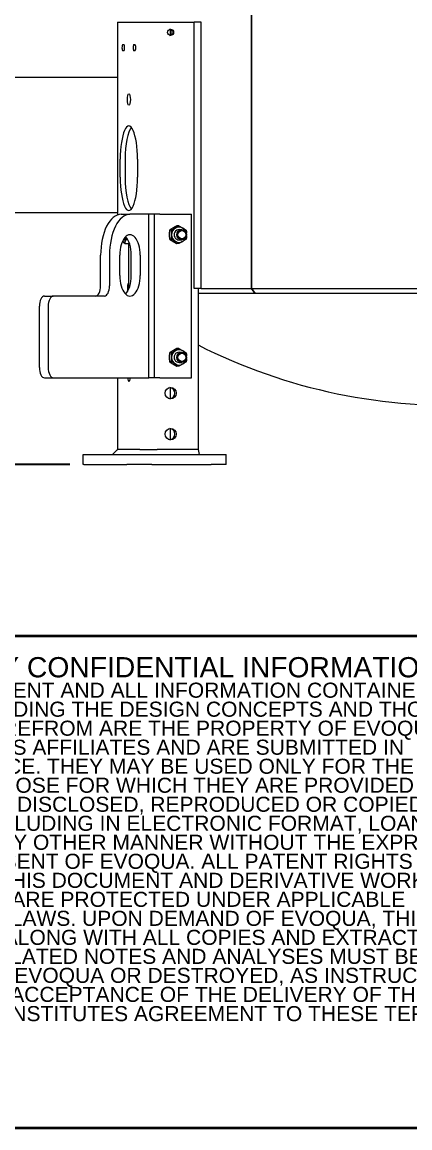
# Model space of a CAD drawing. Header units: inches. Extents: x 14 to 368, y 5 to 236.
# Drawn here: x 259.9 to 278.9, y 5.5 to 59.6 of the extents above; entities that cross this region are included whole.
import ezdxf
from ezdxf.enums import TextEntityAlignment as Align

# ---------------------------------------------------------------- set-up
doc = ezdxf.new("R2010")
doc.units = ezdxf.units.IN
doc.header["$LTSCALE"] = 11
doc.header["$MEASUREMENT"] = 0
doc.layers.get('0').update_dxf_attribs({"lineweight": 25})
for name, color, linetype, lineweight in [('Border', 7, 'Continuous', 35), ('Dimension (ANSI)', 7, 'Continuous', 25), ('Title', 7, 'Continuous', 35), ('Visible (ANSI)', 7, 'Continuous', 50)]:
    doc.layers.add(name, color=color, linetype=linetype, lineweight=lineweight)
doc.styles.add('MEMCOR Medium', font='arial.ttf')
doc.styles.add('Standard A-B-C', font='arial.ttf')
doc.styles.add('Text Style175', font='arial.ttf')
doc.styles.add('Text Style176', font='arial.ttf')
doc.styles.add('Text Style234', font='arial.ttf')
doc.styles.add('Text Style238', font='arial.ttf')
doc.styles.add('Text Style5', font='arial.ttf')
doc.dimstyles.new('Default (ANSI)', dxfattribs={"dimscale": 11, "dimtxt": 0.15, "dimasz": 0.098425, "dimexe": 0.125, "dimexo": 0.0625, "dimgap": 0.031496, "dimtad": 0, "dimtih": 1, "dimtoh": 1, "dimdec": 4, "dimrnd": 1e-08, "dimzin": 3, "dimdsep": 46, "dimlunit": 5, "dimtxsty": 'MEMCOR Medium', "dimcen": 0.09, "dimdle": 0.393701, "dimclrd": 256, "dimclre": 256, "dimclrt": 256, "dimadec": 0, "dimazin": 1, "dimtfac": 0.8, "dimtofl": 0, "dimtmove": 0, "dimatfit": 3, "dimfxl": 1, "dimfrac": 1, "dimtolj": 1, "dimtzin": 4, "dimlwd": -1, "dimlwe": -1, "dimarcsym": 0})

# ---------------------------------------------------------------- blocks, each defined once
blk = doc.blocks.new('Borders 22x34_D')
at = {"layer": 'Border'}
blk.add_line((1.25, 0.5), (33.5, 0.5), dxfattribs=at)
blk = doc.blocks.new('Title Blocks D-E')
at = {"layer": 'Title'}
for p, q in [((18.0646, 11.4455), (15.2521, 11.4455)), ((15.2521, 9.258), (18.0646, 9.258))]:
    blk.add_line(p, q, dxfattribs=at)
at = {"layer": 'Title', "insert": (16.6705, 11.3517), "char_height": 0.06, "width": 2.725909, "attachment_point": 2, "line_spacing_factor": 0.757101, "style": 'Standard A-B-C'}
blk.add_mtext('{\\H1.5x;COMPANY CONFIDENTIAL INFORMATION\\P\\H0.74444x;THIS DOCUMENT AND ALL INFORMATION CONTAINED \\H1.55017x; \\H0.64509x;HEREIN, INCLUDING THE DESIGN CONCEPTS AND THOSE \\H1.34683x; \\H0.74248x;ARISING THEREFROM ARE THE PROPERTY OF EVOQUA \\H1.34875x; \\H0.74142x;AND/OR ITS AFFILIATES AND ARE SUBMITTED IN \\H1.34874x; \\H0.74143x;CONFIDENCE. THEY MAY BE USED ONLY FOR THE \\H1.34874x; \\H0.74143x;EXPRESS PURPOSE FOR WHICH THEY ARE PROVIDED AND \\H1.34874x; \\H0.74143x;MUST NOT BE DISCLOSED, REPRODUCED OR COPIED IN \\H1.34874x; \\H0.74143x;ANY FORM, INCLUDING IN ELECTRONIC FORMAT, LOANED \\H1.34874x; \\H0.74143x;OR USED IN ANY OTHER MANNER WITHOUT THE EXPRESS \\H1.34874x; \\H0.74143x;WRITTEN CONSENT OF EVOQUA. ALL PATENT RIGHTS ARE \\H1.34874x; \\H0.74143x;RESERVED. THIS DOCUMENT AND DERIVATIVE WORKS \\H1.34874x; \\H0.74143x;THEREOF ARE PROTECTED UNDER APPLICABLE \\H1.34874x; \\H0.74143x;COPYRIGHT LAWS. UPON DEMAND OF EVOQUA, THIS \\H1.34874x; \\H0.74143x;DOCUMENT, ALONG WITH ALL COPIES AND EXTRACTS, \\H1.34874x; \\H0.74143x;AND ALL RELATED NOTES AND ANALYSES MUST BE \\H1.34874x; \\H0.74143x;RETURNED TO EVOQUA OR DESTROYED, AS INSTRUCTED \\H1.34874x; \\H0.74143x;BY EVOQUA. ACCEPTANCE OF THE DELIVERY OF THIS \\H1.34874x; \\H0.74143x;DOCUMENT CONSTITUTES AGREEMENT TO THESE TERMS\\H1.01493x;.\\H1.3289x; }', dxfattribs=at)
at = {"layer": 'Title'}
for tag, height, style, p in [('DESIGNER', 0.094, 'Text Style175', (18.4396, 11.1408)), ('CREATION_DATE', 0.094, 'Text Style175', (19.1896, 11.1408)), ('CHECKED_BY', 0.094, 'Text Style175', (18.4396, 10.7033)), ('CHECKED_DATE', 0.094, 'Text Style175', (19.1896, 10.7033)), ('ENG_APPROVED_BY', 0.094, 'Text Style175', (18.4396, 10.2658)), ('ENG_APPROVAL_DATE', 0.094, 'Text Style175', (19.1896, 10.2658)), ('MANAGER', 0.094, 'Text Style175', (18.8146, 9.8283)), ('REVISION_NUMBER', 0.12, 'Text Style5', (25.5646, 9.3768))]:
    blk.add_attdef(tag, text='', height=height, dxfattribs=dict(at, style=style)).set_placement(p, align=Align.MIDDLE_CENTER)
at = {"layer": 'Title', "style": 'Text Style176'}
blk.add_attdef('!Reference', text='', height=0.078, dxfattribs=at).set_placement((18.8771, 9.5267), align=Align.BOTTOM_CENTER)
at = {"layer": 'Title'}
for tag, p, height, style in [('@DMS_Reference_001', (23.1283, 9.3168), 0.12, 'Text Style5'), ('Sheet_Number_001', (24.4617, 9.3165), 0.12, 'Text Style5'), ('Number_of_sheets_001', (25.0227, 9.3142), 0.1247, 'Text Style238'), ('!Scale_001', (18.7101, 9.31), 0.1181, 'Text Style234'), ('PROJECT_001', (20.0725, 9.3167), 0.12, 'Text Style5'), ('PART_NUMBER_001', (21.1078, 9.3168), 0.12, 'Text Style5')]:
    blk.add_attdef(tag, p, '', height=height, dxfattribs=dict(at, style=style))
blk = doc.blocks.new('*D28')
at = {"layer": 'Defpoints', "color": 0, "transparency": 16777216}
for p in [(228.48, 122.576), (280.341, 122.576), (262.91, 37.946)]:
    blk.add_point(p, dxfattribs=at)
at = {"layer": 'Dimension (ANSI)', "transparency": 16777216}
for p, q in [((279.653, 122.576), (227.105, 122.576)), ((228.48, 121.494), (228.48, 85.897)), ((228.48, 39.028), (228.48, 74.625)), ((262.223, 37.946), (227.105, 37.946))]:
    blk.add_line(p, q, dxfattribs=at)
for points in [[(228.299, 121.494), (228.66, 121.494), (228.48, 122.576)], [(228.299, 39.028), (228.66, 39.028), (228.48, 37.946)]]:
    blk.add_solid(points, dxfattribs=at)
at = {"layer": 'Dimension (ANSI)', "transparency": 16777216, "char_height": 1.65, "attachment_point": 5, "style": 'MEMCOR Medium'}
for s, insert in [('\\A1; \\fArial|b0|i0;\\H1.6500;84{\\H0.8x;\\S5#8;} in', (228.48, 81.958)), ('\\A1;[2149.6 mm]{\\P\\fArial|b0|i0;\\H1.6500;SHIPPING HEIGHT\\P\\fArial|b0|i0;\\H1.6500;REF.}', (228.48, 76.322))]:
    blk.add_mtext(s, dxfattribs=dict(at, insert=insert))

msp = doc.modelspace()

# ---------------------------------------------------------------- linework, layer by layer
at = {"layer": 'Visible (ANSI)', "linetype": 'Continuous', "lineweight": 18}
for p, q in [((271.118011, 108.320513), (271.118011, 46.57051)), ((271.118013, 46.57051), (271.118013, 108.32051)), ((264.552065, 59.59551), (264.575576, 59.59551)), ((264.552065, 59.59551), (264.552065, 50.164311)), ((264.575576, 59.59551), (265.64191, 59.59551)), ((265.64191, 59.59551), (266.486984, 59.59551)), ((266.486984, 59.59551), (268.297791, 59.59551)), ((268.652994, 59.59551), (268.297791, 59.59551)), ((268.297791, 46.57051), (268.297791, 59.59551)), ((268.652994, 46.57051), (268.652994, 59.59551)), ((267.133506, 59.242476), (267.133506, 58.948544)), ((264.809807, 58.50051), (264.858983, 58.50051)), ((265.358503, 58.50051), (265.407679, 58.50051)), ((264.858983, 58.19051), (264.809807, 58.19051)), ((265.407679, 58.19051), (265.358503, 58.19051)), ((264.552065, 56.88301), (247.695988, 56.88301)), ((264.686868, 52.00551), (264.686868, 52.88551)), ((264.928349, 52.88551), (264.928349, 52.00551)), ((265.530618, 52.88551), (265.530618, 52.00551)), ((264.552065, 50.25801), (247.695988, 50.25801)), ((264.728006, 50.19551), (265.161019, 50.19551)), ((266.084979, 50.19551), (265.161019, 50.19551)), ((266.364452, 50.19551), (266.084979, 50.19551)), ((266.084979, 42.19551), (266.084979, 50.19551)), ((266.62745, 50.19551), (266.364452, 50.19551)), ((266.364452, 42.19551), (266.364452, 50.19551)), ((266.62745, 50.19551), (268.172931, 50.19551)), ((268.172931, 42.19551), (268.172931, 50.19551)), ((267.193547, 49.412017), (267.094933, 49.412017)), ((267.555769, 49.628523), (267.457156, 49.628523)), ((267.564417, 49.44551), (267.695091, 49.44551)), ((264.827404, 48.863342), (264.827542, 48.863063)), ((264.872524, 48.94551), (264.8303, 48.94551)), ((264.904801, 48.762498), (265.13987, 48.762498)), ((265.001858, 48.979004), (265.038706, 48.979004)), ((265.111069, 46.552819), (265.111069, 48.762498)), ((267.193547, 48.979004), (267.094933, 48.979004)), ((267.555769, 48.762498), (267.457156, 48.762498)), ((267.564417, 48.94551), (267.695091, 48.94551)), ((263.728006, 46.69551), (263.728006, 48.19551)), ((264.161019, 48.19551), (264.161019, 46.69551)), ((264.661019, 47.19551), (264.661019, 48.19551)), ((265.228006, 47.19551), (265.228006, 48.19551)), ((265.661019, 48.19551), (265.661019, 47.19551)), ((268.652994, 46.57051), (268.297791, 46.57051)), ((268.492306, 46.57051), (268.492306, 38.69551)), ((268.652994, 46.57051), (271.118011, 46.57051)), ((271.118013, 46.57051), (271.118011, 46.57051)), ((271.118013, 46.57051), (288.213026, 46.57051)), ((271.294968, 46.32051), (271.118192, 46.57051)), ((271.118193, 46.57051), (271.29497, 46.32051)), ((260.978006, 46.19551), (261.411019, 46.19551)), ((263.911019, 46.19551), (261.411019, 46.19551)), ((271.294968, 46.32051), (268.492306, 46.32051)), ((271.294968, 46.320513), (271.294968, 46.32051)), ((288.457212, 46.32051), (271.29497, 46.32051)), ((260.728006, 42.69551), (260.728006, 45.69551)), ((261.161019, 45.69551), (261.161019, 42.69551)), ((267.193547, 43.412017), (267.094933, 43.412017)), ((267.555769, 43.628523), (267.457156, 43.628523)), ((267.564417, 43.44551), (267.695091, 43.44551)), ((267.193547, 42.979004), (267.094933, 42.979004)), ((267.555769, 42.762498), (267.457156, 42.762498)), ((267.564417, 42.94551), (267.695091, 42.94551)), ((260.978006, 42.19551), (261.411019, 42.19551)), ((261.411019, 42.19551), (266.084979, 42.19551)), ((264.552065, 42.19551), (264.552065, 38.69551)), ((266.364452, 42.19551), (266.084979, 42.19551)), ((266.62745, 42.19551), (266.364452, 42.19551)), ((266.62745, 42.19551), (268.172931, 42.19551)), ((267.133506, 41.717144), (267.133506, 41.165876)), ((267.133506, 39.717144), (267.133506, 39.165876)), ((262.876179, 38.44551), (262.910254, 38.44551)), ((262.876179, 37.94551), (262.876179, 38.44551)), ((262.910254, 38.44551), (265.011864, 38.44551)), ((264.552065, 38.69551), (264.302065, 38.44551)), ((264.552065, 38.69551), (264.575576, 38.69551)), ((265.64191, 38.69551), (264.575576, 38.69551)), ((265.011864, 38.44551), (266.236609, 38.44551)), ((265.64191, 38.69551), (266.486984, 38.69551)), ((266.236609, 38.44551), (269.134387, 38.44551)), ((268.492306, 38.69551), (266.486984, 38.69551)), ((268.492306, 38.69551), (268.557011, 38.44551)), ((269.134387, 38.44551), (269.875568, 38.44551)), ((269.875568, 37.94551), (269.875568, 38.44551)), ((262.910254, 37.94551), (262.876179, 37.94551)), ((262.910254, 37.94551), (265.011864, 37.94551)), ((266.236609, 37.94551), (265.011864, 37.94551)), ((266.236609, 37.94551), (269.134387, 37.94551)), ((269.875568, 37.94551), (269.134387, 37.94551))]:
    msp.add_line(p, q, dxfattribs=at)
msp.add_arc((280.840911, 68.16051), 27.31, 243.1173771, 273.465736, dxfattribs=at)
for centre, major_axis, ratio in [((267.150635, 59.09551), (0, -0.155), 0.965925826), ((265.108743, 55.80551), (0, -0.28), 0.258819045), ((267.695091, 49.19551), (0, -0.25), 0.965925826), ((267.707306, 49.19551), (0, -0.202815), 0.965925826), ((267.695091, 43.19551), (0, -0.25), 0.965925826), ((267.707306, 43.19551), (0, -0.202815), 0.965925826), ((267.150635, 41.44151), (0, -0.28), 0.965925826), ((267.150635, 39.44151), (0, -0.28), 0.965925826)]:
    msp.add_ellipse(centre, major_axis=major_axis, ratio=ratio, dxfattribs=at)
for centre, major_axis, ratio, start_param, end_param in [((267.08593, 59.09551), (0, -0.155), 0.965925826, 0.21780608, 2.923786574), ((264.809807, 58.34551), (0, -0.155), 0.258819045, 3.141592654, 6.283185307), ((264.858983, 58.34551), (0, 0.155), 0.258819045, 3.141592654, 6.283185307), ((265.358503, 58.34551), (0, -0.155), 0.258819045, 3.141592654, 6.283185307), ((265.407679, 58.34551), (0, 0.155), 0.258819045, 3.141592654, 6.283185307), ((265.108743, 52.88551), (0, 1.63), 0.258819045, 4.71238898, 7.853981634), ((265.350224, 52.88551), (0, 1.63), 0.258819045, 0.290258807, 1.570796327), ((265.108743, 52.00551), (0, -1.63), 0.258819045, 4.71238898, 7.853981634), ((265.350224, 52.00551), (0, -1.63), 0.258819045, 4.71238898, 5.992926501), ((264.728006, 48.19551), (0, 2), 0.5, 0, 1.570796327), ((265.161019, 48.19551), (0, 2), 0.5, 0, 1.570796327), ((267.564438, 49.19551), (0, -0.375), 0.965925826, 3.665191429, 4.71238898), ((267.564438, 49.19551), (0, 0.250136), 0.965925826, 6.250227729, 9.457735539), ((267.564438, 49.19551), (0, 0.375), 0.965925826, 5.759586532, 6.806784083), ((267.564438, 49.19551), (0, 0.375), 0.965925826, 5.028479207, 5.759586532), ((265.161019, 48.19551), (0, 1), 0.5, 4.71238898, 7.853981634), ((264.872449, 49.19551), (0, -0.375), 0.258819045, 5.586274342, 5.759586532), ((264.872449, 49.19551), (0, -0.375), 0.258819045, 5.759586532, 6.806784083), ((264.872449, 49.19551), (0, -0.250136), 0.258819045, 6.250227729, 7.385636092), ((264.872449, 49.19551), (0, 0.375), 0.258819045, 3.665191429, 4.389680947), ((264.728006, 48.19551), (0, 1), 0.5, 4.71238898, 5.83535291), ((267.564438, 49.19551), (0, -0.375), 0.965925826, 4.71238898, 5.759586532), ((267.564438, 49.19551), (0, -0.375), 0.965925826, 5.759586532, 6.806784083), ((267.564438, 49.19551), (0, 0.375), 0.965925826, 3.665191429, 4.396298754), ((265.161019, 47.19551), (0, -1), 0.5, 4.71238898, 7.853981634), ((264.728006, 47.19551), (0, 1), 0.5, 3.589425051, 4.71238898), ((263.478006, 46.69551), (0, -0.5), 0.5, 0, 1.570796327), ((263.911019, 46.69551), (0, -0.5), 0.5, 0, 1.570796327), ((265.108743, 46.56451), (0, 0.28), 0.258819045, 6.2510823, 8.379990172), ((260.978006, 45.69551), (0, 0.5), 0.5, 0, 1.570796327), ((261.411019, 45.69551), (0, 0.5), 0.5, 0, 1.570796327), ((267.564438, 43.19551), (0, -0.375), 0.965925826, 3.665191429, 4.71238898), ((267.564438, 43.19551), (0, 0.250136), 0.965925826, 6.250227729, 9.457735539), ((267.564438, 43.19551), (0, 0.375), 0.965925826, 5.759586532, 6.806784083), ((267.564438, 43.19551), (0, 0.375), 0.965925826, 5.028479207, 5.759586532), ((267.564438, 43.19551), (0, -0.375), 0.965925826, 4.71238898, 5.759586532), ((267.564438, 43.19551), (0, -0.375), 0.965925826, 5.759586532, 6.806784083), ((267.564438, 43.19551), (0, 0.375), 0.965925826, 3.665191429, 4.396298754), ((260.978006, 42.69551), (0, -0.5), 0.5, 4.71238898, 6.283185307), ((261.411019, 42.69551), (0, -0.5), 0.5, 4.71238898, 6.283185307), ((265.108743, 42.30151), (0, -0.28), 0.258819045, 5.100641342, 7.465729273), ((267.08593, 41.44151), (0, -0.28), 0.965925826, 0.119907302, 3.021685352), ((267.08593, 39.44151), (0, -0.28), 0.965925826, 0.119907302, 3.021685352)]:
    msp.add_ellipse(centre, major_axis=major_axis, ratio=ratio, start_param=start_param, end_param=end_param, dxfattribs=at)
for points, weights in [([(267.094933, 49.412017), (267.086265, 49.295991), (267.086265, 49.19551)], [1, 1.0379548493, 1]), ([(267.267376, 49.52027), (267.183322, 49.470029), (267.094933, 49.412017)], [1, 1.0379548493, 1]), ([(267.193547, 49.412017), (267.299273, 49.470029), (267.383327, 49.52027)], [1, 1.0379548493, 1]), ([(267.202216, 49.19551), (267.202216, 49.295991), (267.193547, 49.412017)], [1, 1.0379548493, 1]), ([(267.457156, 49.628523), (267.35143, 49.57051), (267.267376, 49.52027)], [1, 1.0379548493, 1]), ([(267.383327, 49.52027), (267.467381, 49.57051), (267.555769, 49.628523)], [1, 1.0379548493, 1]), ([(267.555769, 49.628523), (267.661495, 49.57051), (267.745549, 49.52027)], [1, 1.0379548493, 1]), ([(267.745549, 49.52027), (267.829603, 49.470029), (267.917991, 49.412017)], [1, 1.0379548493, 1]), ([(267.917991, 49.412017), (267.92362, 49.336673), (267.925561, 49.270143)], [1, 1.02432317518, 1.01747158025]), ([(264.904801, 48.762498), (264.850608, 48.816369), (264.827542, 48.863063)], [1, 1.0351504416, 1.00519439128]), ([(264.920977, 48.870751), (264.898455, 48.82051), (264.904801, 48.762498)], [1, 1.0379548493, 1]), ([(265.001858, 48.979004), (264.943499, 48.920991), (264.920977, 48.870751)], [1, 1.0379548493, 1]), ([(264.983741, 49.054812), (264.990877, 49.018385), (265.001858, 48.979004)], [1.01681239269, 1.01256753145, 1]), ([(267.086265, 49.19551), (267.086265, 49.095029), (267.094933, 48.979004)], [1, 1.0379548493, 1]), ([(267.094933, 48.979004), (267.183322, 48.920991), (267.267376, 48.870751)], [1, 1.0379548493, 1]), ([(267.193547, 48.979004), (267.202216, 49.095029), (267.202216, 49.19551)], [1, 1.0379548493, 1]), ([(267.383327, 48.870751), (267.299273, 48.920991), (267.193547, 48.979004)], [1, 1.0379548493, 1]), ([(267.267376, 48.870751), (267.35143, 48.82051), (267.457156, 48.762498)], [1, 1.0379548493, 1]), ([(267.555769, 48.762498), (267.467381, 48.82051), (267.383327, 48.870751)], [1, 1.0379548493, 1]), ([(267.745549, 48.870751), (267.661495, 48.82051), (267.555769, 48.762498)], [1, 1.0379548493, 1]), ([(267.917991, 48.979004), (267.829603, 48.920991), (267.745549, 48.870751)], [1, 1.0379548493, 1]), ([(267.925561, 49.120877), (267.92362, 49.054348), (267.917991, 48.979004)], [1.01747158025, 1.02432317518, 1]), ([(267.094933, 43.412017), (267.086265, 43.295991), (267.086265, 43.19551)], [1, 1.0379548493, 1]), ([(267.267376, 43.52027), (267.183322, 43.470029), (267.094933, 43.412017)], [1, 1.0379548493, 1]), ([(267.193547, 43.412017), (267.299273, 43.470029), (267.383327, 43.52027)], [1, 1.0379548493, 1]), ([(267.202216, 43.19551), (267.202216, 43.295991), (267.193547, 43.412017)], [1, 1.0379548493, 1]), ([(267.457156, 43.628523), (267.35143, 43.57051), (267.267376, 43.52027)], [1, 1.0379548493, 1]), ([(267.383327, 43.52027), (267.467381, 43.57051), (267.555769, 43.628523)], [1, 1.0379548493, 1]), ([(267.555769, 43.628523), (267.661495, 43.57051), (267.745549, 43.52027)], [1, 1.0379548493, 1]), ([(267.745549, 43.52027), (267.829603, 43.470029), (267.917991, 43.412017)], [1, 1.0379548493, 1]), ([(267.917991, 43.412017), (267.92362, 43.336673), (267.925561, 43.270143)], [1, 1.02432317518, 1.01747158025]), ([(267.086265, 43.19551), (267.086265, 43.095029), (267.094933, 42.979004)], [1, 1.0379548493, 1]), ([(267.094933, 42.979004), (267.183322, 42.920991), (267.267376, 42.870751)], [1, 1.0379548493, 1]), ([(267.193547, 42.979004), (267.202216, 43.095029), (267.202216, 43.19551)], [1, 1.0379548493, 1]), ([(267.383327, 42.870751), (267.299273, 42.920991), (267.193547, 42.979004)], [1, 1.0379548493, 1]), ([(267.267376, 42.870751), (267.35143, 42.82051), (267.457156, 42.762498)], [1, 1.0379548493, 1]), ([(267.555769, 42.762498), (267.467381, 42.82051), (267.383327, 42.870751)], [1, 1.0379548493, 1]), ([(267.745549, 42.870751), (267.661495, 42.82051), (267.555769, 42.762498)], [1, 1.0379548493, 1]), ([(267.917991, 42.979004), (267.829603, 42.920991), (267.745549, 42.870751)], [1, 1.0379548493, 1]), ([(267.925561, 43.120877), (267.92362, 43.054348), (267.917991, 42.979004)], [1.01747158025, 1.02432317518, 1])]:
    msp.add_rational_spline(points, weights, degree=2, dxfattribs=at)

# ---------------------------------------------------------------- block references
at = {"xscale": 11, "yscale": 11, "zscale": 11}
for name, p in [('Borders 22x34_D', (0, 0)), ('Title Blocks D-E', (83.159171, -96.337739))]:
    msp.add_blockref(name, p, dxfattribs=at)

# ---------------------------------------------------------------- dimensions: what is measured, and where the dimension line sits
at = {"layer": 'Dimension (ANSI)'}
dim = msp.add_linear_dim(base=(228.479769, 122.57631), p1=(262.910254, 37.94551), p2=(280.340911, 122.57631), angle=90, text=' \\fArial|b0|i0;\\H1.6500;<> in\\X[2149.6 mm]{\\P\\fArial|b0|i0;\\H1.6500;SHIPPING HEIGHT\\P\\fArial|b0|i0;\\H1.6500;REF.}', dimstyle='Default (ANSI)', override={"dimgap": 0.031496, "dimdec": 4, "dimpost": '', "dimtol": 0, "dimlim": 0, "dimtp": 0, "dimtm": 0, "dimtdec": 2, "dimatfit": 1}, dxfattribs=at)
dim.commit()
dim.dimension.update_dxf_attribs({"geometry": '*D28', "text_midpoint": (228.479769, 80.26091), "dimtype": 160})

doc.saveas('drawing.dxf')
